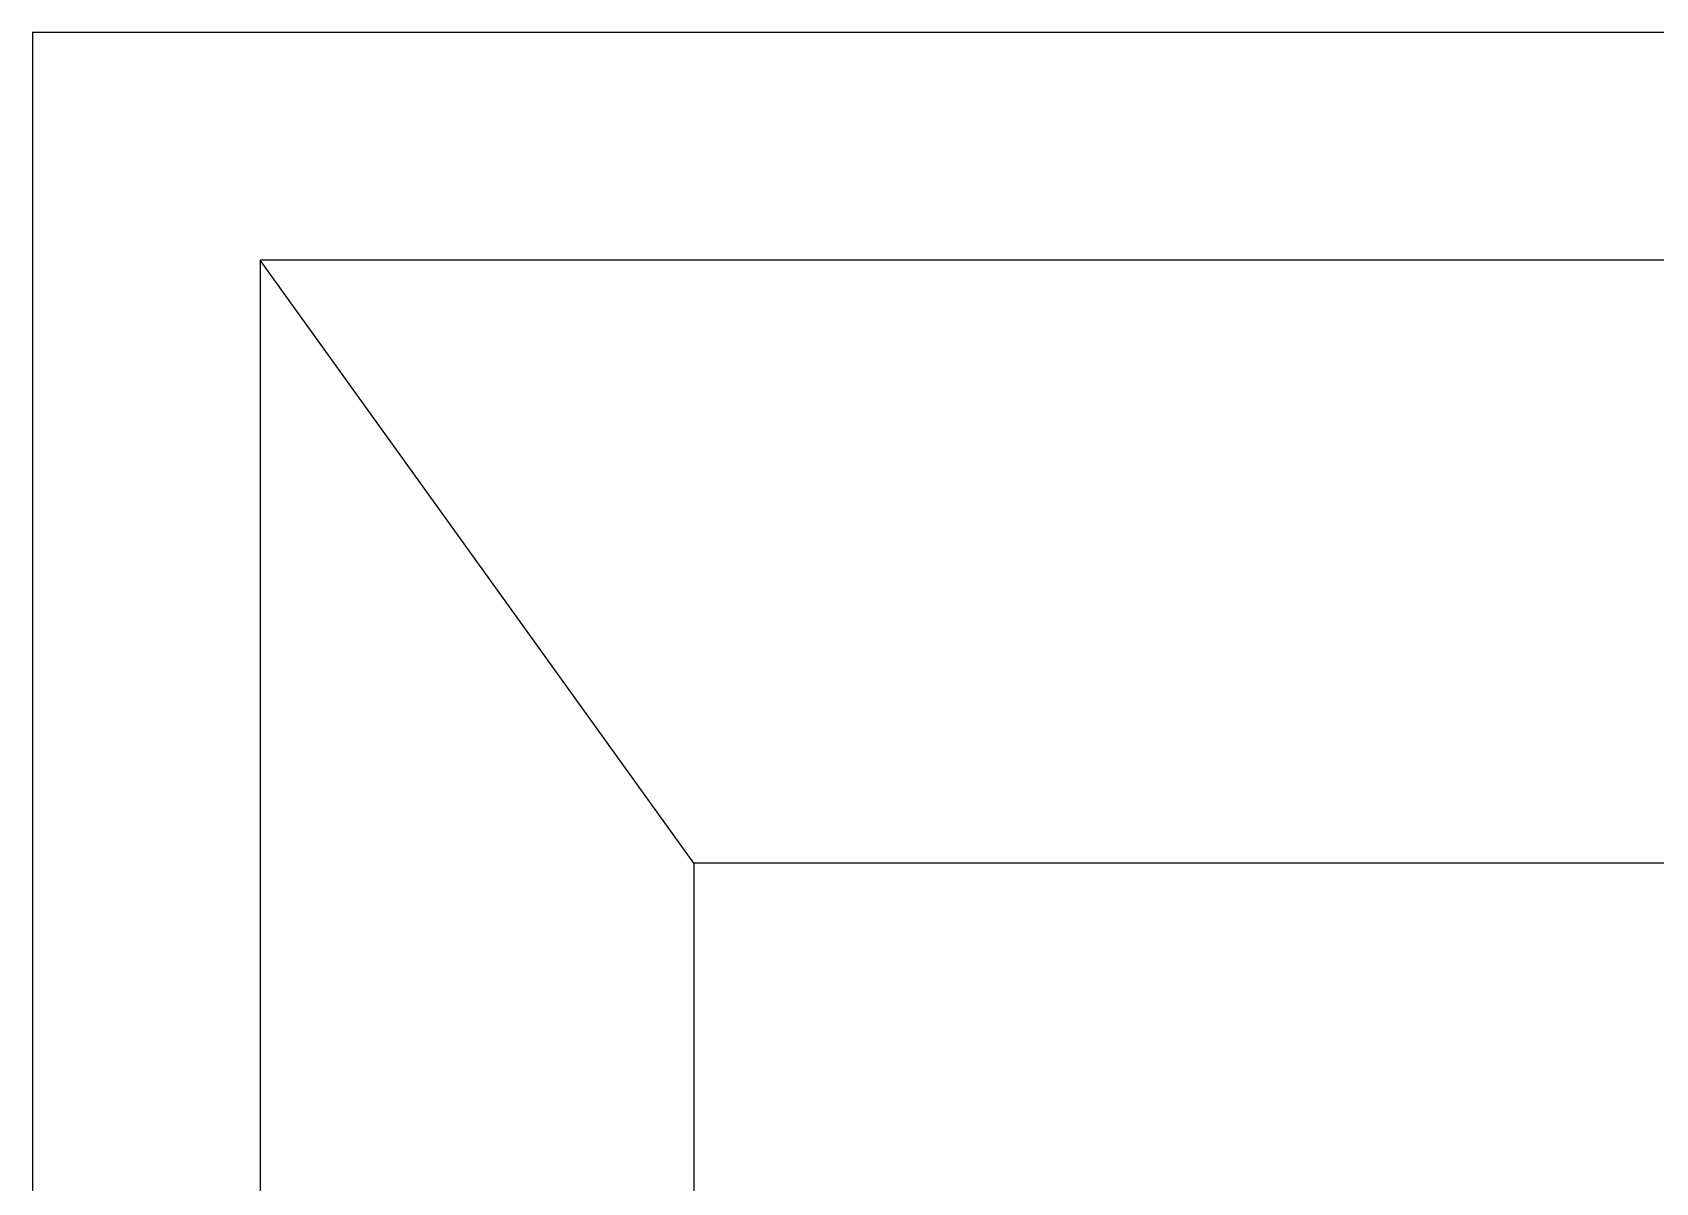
# Model space of a CAD drawing. Extents: x -4.2 to 4.2, y -5.7 to 5.7.
# Drawn here: x -4.163 to -1.942, y 4.098 to 5.672 of the extents above; entities that cross this region are included whole.
import ezdxf

# ---------------------------------------------------------------- set-up
doc = ezdxf.new("R2010")
doc.units = 0
doc.layers.get('0').update_dxf_attribs({"linetype": 'CONTINUOUS'})

msp = doc.modelspace()

# ---------------------------------------------------------------- linework, layer by layer
for p, q in [((4.163, 5.6721), (-4.163, 5.6721)), ((-4.163, 5.6721), (-4.163, -5.6721)), ((3.8513, 5.3604), (-3.8513, 5.3604)), ((-3.8513, 5.3604), (-3.8513, -5.3604)), ((-3.2583, 4.535), (-3.8513, 5.3604)), ((-3.2583, 4.535), (-3.2583, -4.535)), ((3.2583, 4.535), (-3.2583, 4.535))]:
    msp.add_line(p, q)

doc.saveas('drawing.dxf')
